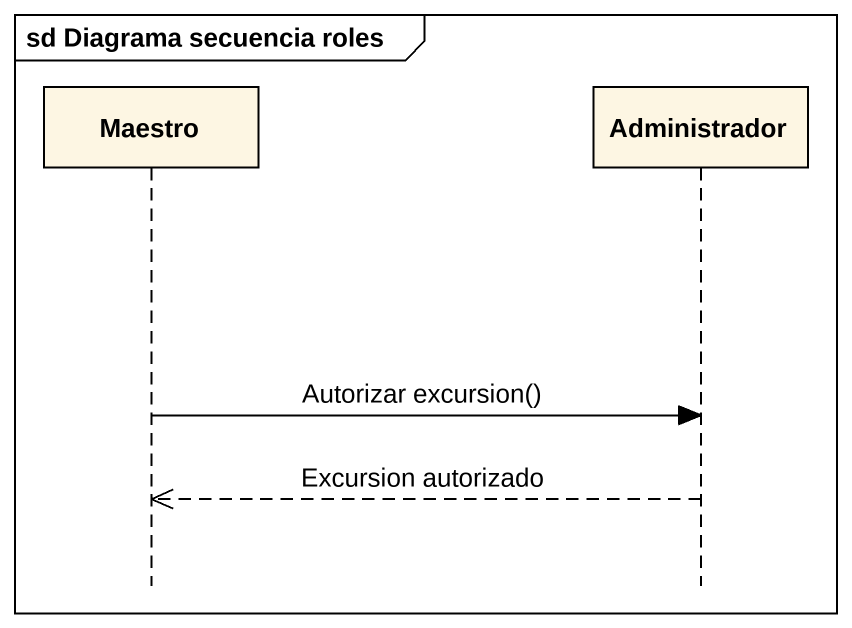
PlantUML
@startuml
mainframe sd Diagrama secuencia roles
hide footbox
participant Maestro
participant Administrador

Maestro -> Administrador : Autorizar excursion()
Administrador -->> Maestro : Excursion autorizado
@enduml
